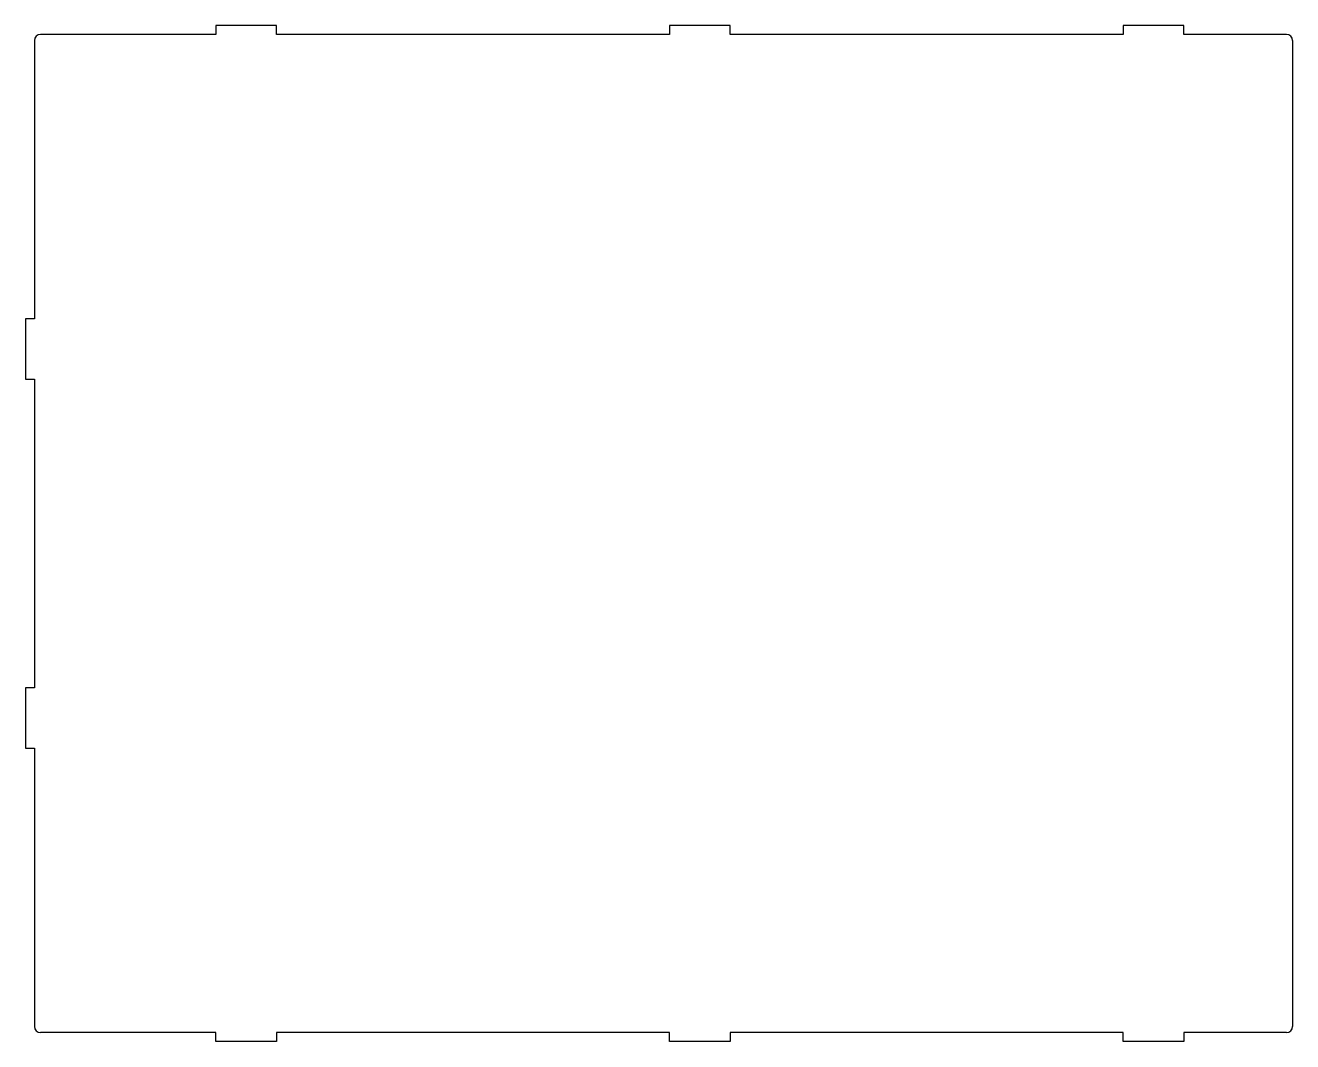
# Model space of a CAD drawing. Header units: millimetres. Extents: x -483 to -64, y -183 to 153.
import ezdxf

# ---------------------------------------------------------------- set-up
doc = ezdxf.new("R2010")
doc.units = ezdxf.units.MM
doc.layers.add('Shape2DView', color=7, linetype='CONTINUOUS')

msp = doc.modelspace()

# ---------------------------------------------------------------- linework, layer by layer
at = {"layer": 'Shape2DView'}
for p, q in [((-400, 153), (-420, 153)), ((-420, 153), (-420, 150)), ((-400, 150), (-400, 153)), ((-250, 153), (-270, 153)), ((-270, 153), (-270, 150)), ((-250, 150), (-250, 153)), ((-100, 153), (-120, 153)), ((-120, 153), (-120, 150)), ((-100, 150), (-100, 153)), ((-480, 148), (-480, 56)), ((-420, 150), (-478, 150)), ((-270, 150), (-400, 150)), ((-120, 150), (-250, 150)), ((-66, 150), (-100, 150)), ((-64, 148), (-64, -178)), ((-480, 56), (-483, 56)), ((-483, 56), (-483, 36)), ((-483, 36), (-480, 36)), ((-480, 36), (-480, -66)), ((-480, -66), (-483, -66)), ((-483, -66), (-483, -86)), ((-483, -86), (-480, -86)), ((-480, -86), (-480, -178)), ((-420, -180), (-478, -180)), ((-420, -183), (-420, -180)), ((-400, -180), (-400, -183)), ((-270, -180), (-400, -180)), ((-270, -183), (-270, -180)), ((-250, -180), (-250, -183)), ((-120, -180), (-250, -180)), ((-120, -183), (-120, -180)), ((-100, -180), (-100, -183)), ((-66, -180), (-100, -180)), ((-400, -183), (-420, -183)), ((-250, -183), (-270, -183)), ((-100, -183), (-120, -183))]:
    msp.add_line(p, q, dxfattribs=at)
for centre, start, end in [((-478, 148), 90, 180), ((-66, 148), 0, 90), ((-478, -178), 180, -90), ((-66, -178), -90, 0)]:
    msp.add_arc(centre, 2, start, end, dxfattribs=at)

doc.saveas('drawing.dxf')
